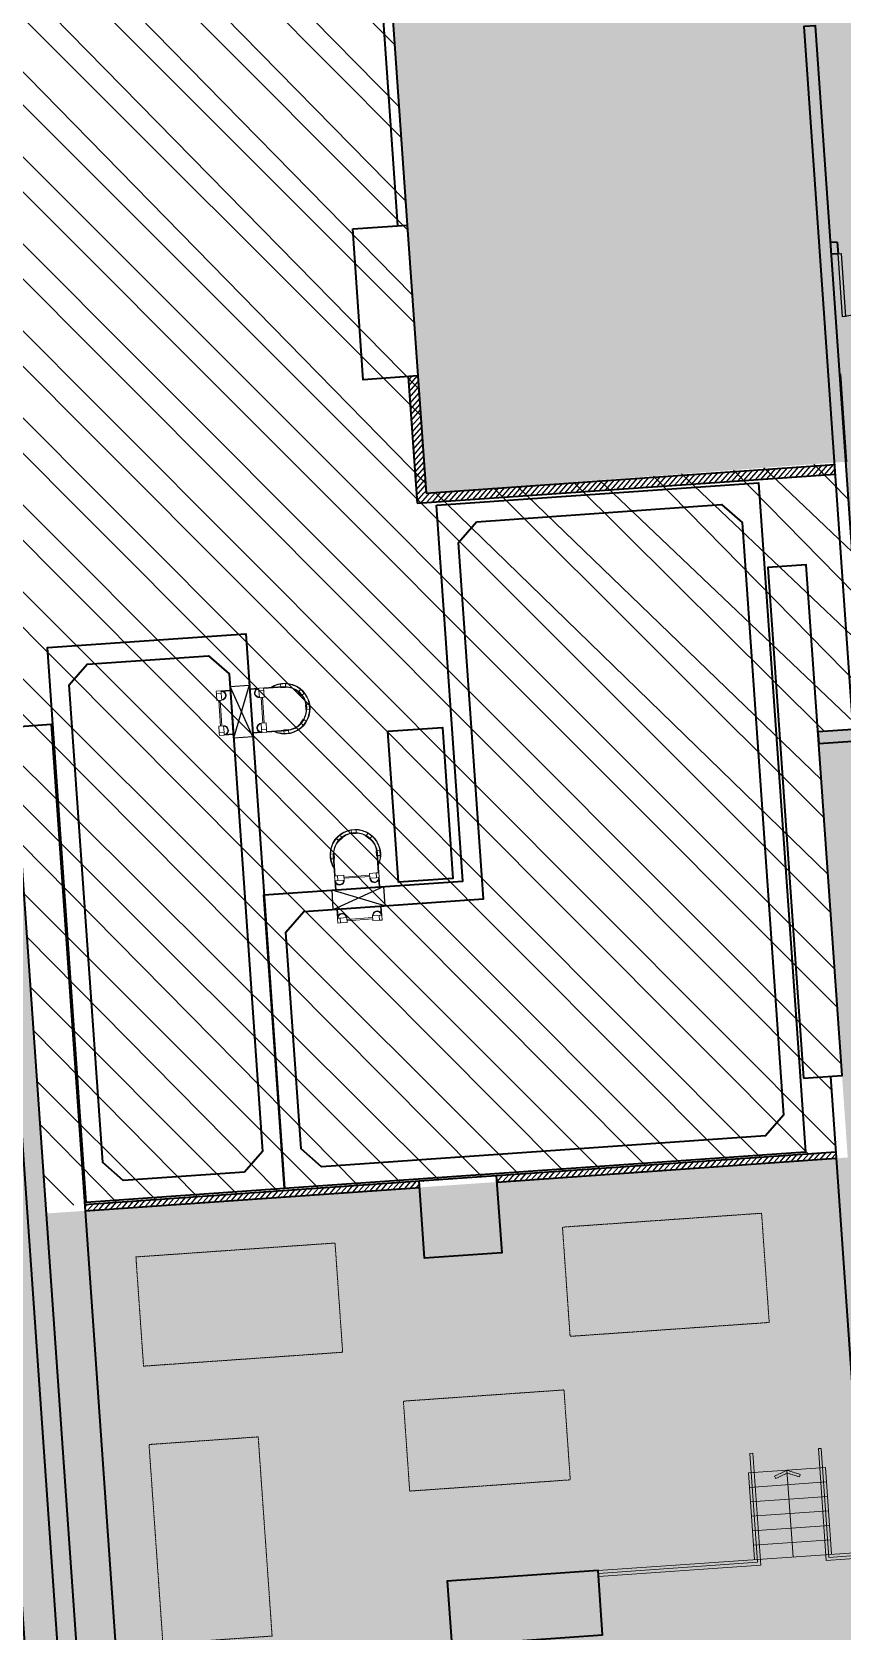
# Model space of a CAD drawing. Header units: millimetres. Extents: x 834311283 to 834708468, y 817882832 to 818197366.
# Drawn here: x 834579877 to 834592458, y 818009265 to 818034095 of the extents above; entities that cross this region are included whole.
import ezdxf

# ---------------------------------------------------------------- set-up
doc = ezdxf.new("R2010")
doc.units = ezdxf.units.MM
doc.header["$LTSCALE"] = 3
doc.linetypes.add('ACAD_ISO04W033', pattern=[10, 8, -1, 0, -1])
doc.linetypes.add('DASHED2', pattern=[0.375, 0.25, -0.125])
for name, color, linetype in [('BD-CB-SOLID-DH', 251, 'Continuous'), ('Hatch (CARR)', 252, 'Continuous'), ('UAJ-00XREF', 7, 'Continuous'), ('WSP-FS', 1, 'Continuous')]:
    doc.layers.add(name, color=color, linetype=linetype)
for name, color, linetype, lineweight in [('F-AFFFEQM', 6, 'Continuous', 9), ('Hatch (LTC&CB)', 252, 'Continuous', 35), ('UAJ-22INWA', 6, 'Continuous', 35), ('UAJ-22INWA-bw', 3, 'Continuous', 35), ('UAJ-22INWA-h', 251, 'Continuous', 9), ('UAJ-22INWA-rc', 6, 'Continuous', 35), ('UAJ-23FLOR-a', 1, 'Continuous', 13), ('UAJ-23FLOR-h', 251, 'Continuous', 9), ('UAJ-24STAI-a', 9, 'Continuous', 13), ('UAJ-24STAI-RAIL', 1, 'Continuous', 13), ('UAJ-24STAI-x', 9, 'ACAD_ISO04W033', 5), ('UAJ-28STRU', 6, 'Continuous', 35), ('UAJ-32INFR', 7, 'Continuous', 25)]:
    doc.layers.add(name, color=color, linetype=linetype, lineweight=lineweight)
doc.layers.add('UAJ-22INWA-$', color=32, linetype='Continuous', plot=False)
pattern_1 = [(48.99357569662827, (833573439.664471, 817701771.387095), (-47.91938693337313, 41.66512157584167), [])]

# ---------------------------------------------------------------- blocks, each defined once
blk = doc.blocks.new('Cat Ladder 2')
at = {"layer": 'F-AFFFEQM'}
for p, q in [((-276.770026922226, 794.5337285995483), (-219.3122853040695, 842.7375452518463)), ((-276.770026922226, 794.5337285995483), (-248.0481839179993, 760.298011302948)), ((-244.634149312973, 756.228567481041), (-187.1764079332352, 804.4323842525482)), ((-239.4924086332321, 750.0997418165207), (-244.634149312973, 756.228567481041)), ((-182.0346674919128, 798.3035578727722), (-239.4924086332321, 750.0997418165207)), ((-190.2007271051407, 808.0372970104218), (-219.3122853040695, 842.7375452518463)), ((-187.1764079332352, 804.4323842525482), (-182.0346676111221, 798.3035578727722)), ((-37.42218518257141, 850.9232212305069), (-37.42145383358002, 858.9232212305069)), ((37.57781445980072, 850.9163625240326), (-37.42218554019928, 850.9232213497162)), ((-37.42145383358002, 858.9232212305069), (37.5785459280014, 858.9163626432419)), ((-37.4168815612793, 908.9232205152512), (-37.42095184326172, 864.4107618331909)), ((-37.4168815612793, 908.9232205152512), (37.58311820030212, 908.9163624048233)), ((37.5785459280014, 858.9163626432419), (37.57781422138214, 850.9163625240326)), ((37.57904779911041, 864.4039032459259), (37.58311820030212, 908.9163624048233)), ((182.204013466835, 798.2548090219498), (187.3473943471909, 804.3822582960129)), ((239.6488502025604, 750.035614490509), (182.2040135860443, 798.2548092603683)), ((187.3473943471909, 804.3822585344315), (244.7922310829163, 756.1630634069443)), ((219.4935240745544, 842.6788160800934), (190.3733228445053, 807.9871295690536)), ((219.4935240745544, 842.6788160800934), (276.9383609294891, 794.4596213102341)), ((244.7922310829163, 756.1630636453629), (239.6488502025604, 750.035614490509)), ((248.2086354494095, 760.233118891716), (276.9383609294891, 794.4596213102341)), ((-386.181090593338, 485.4551130533218), (-386.1742318868637, 560.455112695694)), ((-340.5051127672195, 560.4509365558624), (-385.9799991846085, 560.4550948143005)), ((-344.0312519073486, -0.00655055046081543), (-343.9834288358688, 522.9512541294098)), ((-335.9834287166595, 522.9505227804184), (-336.0113204717636, 217.950523853302)), ((-335.9868577718735, 485.450523018837), (-335.9799996614456, 560.4505227804184)), ((-335.9799996614456, 560.4505228996277), (-325.9800000190735, 560.4496079683304)), ((-325.9799997806549, 560.449608206749), (-325.9868582487106, 485.4496080875397)), ((328.0443892478943, 485.3897988796234), (328.0512480735779, 560.3897985219955)), ((328.0512480735779, 560.3897985219955), (336.0512479543686, 560.3890668153763)), ((336.0512475967407, 560.3890670537949), (336.0443894863129, 485.3890672922134)), ((336.0511764287949, 217.8890655040741), (336.0790685415268, 522.8890639543533)), ((386.0512473583221, 560.384494304657), (340.6076108217239, 560.3886501789093)), ((344.0790685415268, 522.8883326053619), (344.0312449932098, -0.06945586204528809)), ((386.0512473583221, 560.384494304657), (386.0443888902664, 485.3844946622849)), ((-385.9868580102921, 485.4550949335098), (-343.9868583679199, 485.4512544870377)), ((-325.9868582487106, 485.4496080875397), (-335.9868581295013, 485.4505227804184)), ((336.0443893671036, 485.3890671730042), (328.0443890094757, 485.3897987604141)), ((344.0756392478943, 485.3883326053619), (386.0443888902664, 485.3844946622849)), ((-336.0181790590286, 142.9505242109299), (-336.0312516689301, -0.007282137870788574)), ((-301.5869286060333, 142.9473754167557), (-336.01817882061, 142.9505242109299)), ((-336.0113203525543, 217.9505236148834), (-301.5800704956055, 217.9473748207092)), ((-301.5800704956055, 217.9473748207092), (-301.5869288444519, 142.9473754167557)), ((-301.5869286060333, 142.9473754167557), (-199.9869294166565, 142.9380843639374)), ((-199.9800708293915, 217.9380838871002), (-301.5800704956055, 217.9473748207092)), ((-199.9800708293915, 217.9380838871002), (-199.9869294166565, 142.9380843639374)), ((200.0155843496323, 170.401505112648), (-199.9844146966934, 170.4380841255188)), ((-199.9825854301453, 190.4380838871002), (200.0174126625061, 190.4015057086945)), ((200.0199275016785, 217.9015052318573), (200.0130690336227, 142.9015055894852)), ((200.0130690336227, 142.9015055894852), (301.6130686998367, 142.8922142982483)), ((301.6199266910553, 217.8922144174576), (200.0199273824692, 217.901505112648)), ((301.6130686998367, 142.892214179039), (301.6199269294739, 217.8922142982483)), ((336.0443185567856, 142.8890657424927), (301.6130686998367, 142.8922142982483)), ((301.6199266910553, 217.8922144174576), (336.0511764287949, 217.8890652656555)), ((336.0312453508377, -0.0687246322631836), (336.0443185567856, 142.8890657424927))]:
    blk.add_line(p, q, dxfattribs=at)
for centre, radius, start, end in [((0.04781985282897949, 522.919793009758), 394.0312500000248, 359.9947680751103, 209.1731078465459), ((0.04781985282897949, 522.919793009758), 386.0312500000249, 135.5889648278824, 174.4005399061273), ((0.04781985282897949, 522.919793009758), 344.0312500000013, 359.9947680751103, 179.9947680751103), ((0.04781985282897949, 522.919793009758), 336.0312500000009, 359.9947680751103, 179.9947680751103), ((0.04781985282897949, 522.919793009758), 386.0312500000246, 95.58897339781406, 124.4005554622281), ((0.04781985282897949, 522.919793009758), 386.0312500000242, 55.58413502302645, 84.4005535013234), ((0.04781985282897949, 522.919793009758), 386.0312500000245, 5.588959802374797, 44.39569525222637), ((0.04781985282897949, 522.919793009758), 394.0312500000249, 330.8164255642254, 359.9947680751103), ((0.04781985282897949, 522.919793009758), 386.031250000025, 185.5879852133779, 206.6217162091552), ((0.04781985282897949, 522.919793009758), 386.0312500000248, 333.3678005558951, 354.4015280904756), ((-271.98692882061, 142.9446686506271), 71.99999999999974, 206.0815645858609, 359.9947680751103), ((-271.98692882061, 142.9446686506271), 63.99999999999989, 179.9947680751103, 359.9947680751103), ((272.0130689144135, 142.8949213027954), 71.99999999999987, 179.9947680751103, 333.9079578957498), ((272.0130689144135, 142.8949213027954), 63.99999999999988, 179.9947680751103, 359.9947680751103)]:
    blk.add_arc(centre, radius, start, end, dxfattribs=at)
blk = doc.blocks.new('Cat Ladder 1')
at = {"layer": 'F-AFFFEQM'}
for p, q in [((-344.0312482118607, 0.03145241737365723), (-344.0511693954468, -217.9263533353806)), ((-336.0443147420883, -142.9270849227905), (-336.0312479734421, 0.03072130680084229)), ((-344.0511693954468, -217.9263533353806), (-301.6199195384979, -217.9302313327789)), ((-301.6130640506744, -142.9302318096161), (-336.0443145036697, -142.9270849227905)), ((-301.6199195384979, -217.9302313327789), (-301.613064289093, -142.9302319288254)), ((-200.0199199914932, -217.9395176172256), (-301.6199195384979, -217.9302313327789)), ((-301.6130640506744, -142.9302318096161), (-200.0130650997162, -142.9395179748535)), ((-200.0199199914932, -217.9395176172256), (-200.0130650997162, -142.9395179748535)), ((-200.0174062252045, -190.4395176172256), (199.9825918674469, -190.4760780334473)), ((199.9844205379486, -170.4760775566101), (-200.0155785083771, -170.4395176172256)), ((199.9800785779953, -217.9760776758194), (199.986933350563, -142.9760780334473)), ((301.5800775289536, -217.9853639602661), (199.980078458786, -217.9760775566101)), ((199.986933350563, -142.9760780334473), (301.586933016777, -142.9853638410568)), ((301.5869331359863, -142.9853637218475), (301.5800777673721, -217.9853639602661)), ((301.5800775289536, -217.9853639602661), (344.0113277435303, -217.9892417192459)), ((336.0181828737259, -142.988510966301), (301.586933016777, -142.9853638410568)), ((336.0312489271164, -0.03072071075439453), (336.0181828737259, -142.988510966301)), ((344.0113277435303, -217.9892416000366), (344.0312486886978, -0.03145229816436768))]:
    blk.add_line(p, q, dxfattribs=at)
for centre, radius, start, end in [((-272.013064622879, -142.9329372644424), 71.99999999999973, 359.9947544147321, 153.9079578957498), ((-272.013064622879, -142.9329372644424), 63.99999999999988, 359.9947544147321, 179.9947544147321), ((271.9869332313538, -142.9826587438583), 71.99999999999986, 26.08156458586095, 179.9947544147321), ((271.9869332313538, -142.9826587438583), 63.99999999999986, 359.9947544147321, 179.9947544147321)]:
    blk.add_arc(centre, radius, start, end, dxfattribs=at)
blk = doc.blocks.new('*U191')
at = {"layer": 'UAJ-22INWA-h'}
h = blk.add_hatch(dxfattribs=at)
h.set_pattern_fill('DOTS', color=256, scale=60)
h.set_pattern_definition([(0, (249.940544872455, 95716.47465462527), (47.625, 95.25), [0, -95.25])])
h.paths.add_polyline_path([(-4.695737317206294e-06, 38890.69591415164), (-6.317584308135338e-06, 56495.7341417502), (299.9999917750671, 56495.73414157139), (299.9999938737513, 38890.69591433046)])
for p, q in [((-4.564607098985761e-06, 39190.69591912935), (-6.484477463886923e-06, 56795.73666466849)), ((299.9999918495728, 56495.73414162341), (299.9999938588501, 38890.69458802476))]:
    blk.add_line(p, q, dxfattribs=at)
blk = doc.blocks.new('GBP-LB02_LEV-6.53')
at = {"layer": 'BD-CB-SOLID-DH'}
h = blk.add_hatch(dxfattribs=at)
h.set_pattern_fill('ANSI31', color=256, scale=20)
h.set_pattern_definition(pattern_1)
h.paths.add_polyline_path([(834585870.1337177, 818028753.4272356), (834585720.2896636, 818028742.951988), (834585847.3421698, 818026925.5190144), (834585996.9768958, 818026935.9796289)])
h = blk.add_hatch(dxfattribs=at)
h.set_pattern_fill('ANSI31', color=256, scale=20)
h.set_pattern_definition(pattern_1)
h.paths.add_polyline_path([(834592341.2217395, 818027379.4909974), (834585847.3421532, 818026925.519025), (834585857.802773, 818026775.8842087), (834592351.6823598, 818027229.8561947)])
h = blk.add_hatch(dxfattribs=at)
h.set_pattern_fill('ANSI31', color=256, scale=20)
h.set_pattern_definition(pattern_1)
h.paths.add_polyline_path([(834592367.6160563, 818016605.8029208), (834592360.642309, 818016705.5594633), (834587087.8538464, 818016336.9511226), (834587094.8275936, 818016237.1945801)])
h = blk.add_hatch(dxfattribs=at)
h.set_pattern_fill('ANSI31', color=256, scale=20)
h.set_pattern_definition(pattern_1)
h.paths.add_polyline_path([(834585898.6751866, 818016153.5743549), (834585891.701436, 818016253.3308877), (834580695.1200686, 818015890.0500077), (834580702.0938159, 818015790.2934701)])
at = {"layer": 'UAJ-23FLOR-h'}
h = blk.add_hatch(dxfattribs=at)
h.set_pattern_fill('EARTH', color=256, scale=180, angle=45)
h.set_pattern_definition([(48.99890852994428, (833819452.4835471, 817786003.3590384), (-112.7268621600291, 1612.510668041472), [1143, -1143]), (48.99890852994428, (833819129.0015101, 817786284.568502), (-112.7268621600291, 1612.510668041472), [1143, -1143]), (48.99890852994428, (833818805.5194733, 817786565.7779655), (-112.7268621600291, 1612.510668041472), [1143, -1143]), (138.9989085299443, (833818791.4286155, 817786767.341799), (-1612.510668041472, -112.7268621600291), [1143, -1143]), (138.9989085299443, (833819072.638079, 817787090.823836), (-1612.510668041472, -112.7268621600291), [1143, -1143]), (138.9989085299443, (833819353.8475426, 817787414.3058729), (-1612.510668041472, -112.7268621600291), [1143, -1143])])
h.paths.add_polyline_path([(834607546.489914, 818192773.8916651), (834673232.9368618, 818197365.8780692), (834691373.7887626, 817937868.569913), (834685588.4607487, 817937127.6430434), (834685105.737498, 817940896.857602), (834650587.6674813, 817936476.1289068), (834651070.3907301, 817932706.9143615), (834551919.0352749, 817920008.601796), (834482026.6875536, 817893354.505612), (834383075.7475835, 817886437.076049), (834441506.4995006, 817949096.3580177), (834458453.7500002, 817967379.2999998), (834478637.6000003, 817989841.6999999), (834483448.3000003, 817995421.2999997), (834489786.8000002, 818002934.0999999), (834500656.3000004, 818016266.1), (834508244.2000003, 818025929.9), (834515683.5000002, 818035708.4999999), (834523692.1500002, 818046595.75), (834532219.3000002, 818058623.75), (834546606.4000003, 818080041.6), (834556456.7000003, 818095618.3000001), (834568418.3000003, 818115665.3), (834578621.5500003, 818133890.65), (834588349.1000003, 818152374.5), (834599172.5000002, 818174435.3000001)])
h.paths.add_polyline_path([(834640304.9205754, 818055632.724982), (834646290.8670971, 818056051.8197085), (834642791.68405, 818105910.8518904), (834636806.9000093, 818105492.4693737), (834634251.8150861, 818142031.4177986), (834610016.1973183, 818140337.1580075), (834609788.3040171, 818143597.0764725), (834587768.8782567, 818140310.2094649), (834567220.9581476, 818104369.6835257), (834565437.03285, 818101393.3793707), (834564610.1881045, 818100023.5882319), (834562784.5789996, 818096938.6312524), (834556654.2675333, 818087090.8253415), (834555720.087261, 818085606.747942), (834554860.1115384, 818084257.5104698), (834550875.6697745, 818078006.2196822), (834545204.9353101, 818069586.3739132), (834542258.3943995, 818065225.6315111), (834541362.7922996, 818063899.7744757), (834537651.0516131, 818058368.7728037), (834531077.6581107, 818048811.4306496), (834524249.2454296, 818039614.411969), (834520784.8111324, 818034888.8899139), (834515055.3396788, 818027075.672479), (834507323.9410119, 818017200.0913588), (834503054.2627076, 818011761.6223992), (834508701.854493, 817930984.42202), (834535271.705267, 817933687.1625333), (834599034.8614085, 817940173.2834697), (834631909.3504056, 817943517.3124893), (834645776.1065576, 817944927.9001964), (834645137.4445837, 817954063.3931775), (834645032.8383249, 817955559.7412419), (834644307.9897524, 817965928.697765), (834644203.3835472, 817967425.0458288), (834643505.5806562, 817977406.6319067), (834643400.9743955, 817978902.9799666), (834642523.6623843, 817991452.5625781), (834642419.056123, 817992948.9106454), (834641155.0647764, 818011283.8032656), (834643398.9266214, 818011440.903013)], flags=16)
h.paths.add_polyline_path([(834450838.26049, 817950881.8800887), (834498826.0982957, 817954236.5978773), (834500064.56546, 817936519.6245999), (834506621.1639228, 817936977.9811146), (834507095.3787206, 817930194.5365381), (834500538.7478187, 817929736.1777552), (834500559.3027261, 817929436.8825322), (834452571.8298296, 817926082.1901612)], flags=16)
at = {"layer": 'UAJ-24STAI-x'}
blk.add_hatch(color=256, dxfattribs=at).paths.add_polyline_path([(834591808.7694138, 818011696.0214827), (834591603.6834711, 818011761.8983076), (834591409.7406677, 818011668.1636341), (834591427.1467596, 818011632.1493596), (834591606.6838533, 818011718.9215964), (834591796.5363946, 818011657.9379793)])
at = {"layer": 'UAJ-22INWA', "elevation": -2.739601847561594e-09, "flags": 128}
for points in [[(834586160.5594759, 818026746.9271923), (834591163.0786271, 818027096.6416457), (834591889.0766913, 818016698.7496235), (834583798.6067829, 818016133.9204404), (834583480.1563978, 818020695.3228871), (834586568.5199405, 818020911.2231836)], [(834586780.0199442, 818026489.500061), (834590585.460641, 818026755.52955), (834590905.6514958, 818026477.1811775), (834591548.0182772, 818017276.3993511), (834591269.6401455, 818016956.2344081), (834584376.2565156, 818016474.9787728), (834584056.0915701, 818016753.3569454), (834583820.8439409, 818020117.6752213), (834584099.1923133, 818020437.8660761), (834586888.7107952, 818020632.874811), (834586501.6715716, 818026169.3092062)]]:
    blk.add_lwpolyline(points, close=True, dxfattribs=at)
at = {"layer": 'UAJ-22INWA', "flags": 128}
for points in [[(834583798.6071692, 818016133.9149199), (834580717.8766818, 818015918.8363725), (834580116.369393, 818024534.6733967), (834583197.1046154, 818024749.6847317), (834583455.6585522, 818021046.2238008), (834583455.6622739, 818021046.170497)], [(834583179.1706625, 818016391.3997067), (834581295.5264142, 818016259.8947047), (834580975.3614663, 818016538.2728777), (834580457.4281846, 818023957.0171336), (834580735.8068117, 818024277.1755506), (834582619.45397, 818024408.6394584), (834582939.6193726, 818024130.2547555), (834583156.3869925, 818021025.3304145), (834583156.3907728, 818021025.2762585), (834583457.5488367, 818016711.564653)]]:
    blk.add_lwpolyline(points, close=True, dxfattribs=at)
at = {"layer": 'UAJ-22INWA-bw'}
for p, q in [((834585092.6497016, 818037721.0402157), (834585556.2974477, 818031087.2230102)), ((834585242.2908067, 818037731.5012758, 1.1550814446821e-09), (834585706.0805129, 818031097.6939942, -1.583833491875658e-09)), ((834585720.2896637, 818028742.9519881, 9.174561431723624e-08), (834585857.802773, 818026775.8842058)), ((834585870.1337177, 818028753.4272357, 1.220268073221283e-07), (834585996.9768962, 818026935.9796288)), ((834585996.976896, 818026935.9796314), (834592341.2217394, 818027379.4909974)), ((834585857.8027729, 818026775.8842086), (834592351.6823599, 818027229.8561903)), ((834592278.7457517, 818017877.0555173), (834592880.8024181, 818009264.8863026))]:
    blk.add_line(p, q, dxfattribs=at)
at = {"layer": 'UAJ-22INWA-rc'}
for p, q in [((834587088.7798905, 818016337.0158556), (834592360.6423095, 818016705.5594631)), ((834587095.7536411, 818016237.259318), (834592367.6160568, 818016605.8029252)), ((834580695.1200686, 818015890.0500076), (834585901.9007603, 818016254.0439035)), ((834580702.0938157, 818015790.2934699), (834585898.7018951, 818016153.576222)), ((834585952.3706024, 818016257.5721323), (834585956.0911928, 818016257.8322303))]:
    blk.add_line(p, q, dxfattribs=at)
blk.add_lwpolyline([(834592806.728719, 818023278.223179), (834592043.7580863, 818034192.2084942), (834591864.1963178, 818034179.6557542), (834592627.1670638, 818023265.6704421), (834592085.1543832, 818023227.7822833), (834592097.7247996, 818023048.2179267), (834592919.0381147, 818023105.6351657), (834592906.4854492, 818023285.1958003)], close=True, dxfattribs=at)
at = {"layer": 'UAJ-23FLOR-a', "linetype": 'DASHED2', "ltscale": 4, "flags": 128}
for points in [[(834588116.4608617, 818015536.1224638), (834591208.9336447, 818015752.02079), (834591327.3295009, 818014056.1486187), (834588234.8567182, 818013840.2502925)], [(834581491.887913, 818015073.7604347), (834584584.3606961, 818015289.6587608), (834584702.7565522, 818013593.7865897), (834581610.2837692, 818013377.8882635)], [(834585646.2287898, 818012834.4542086), (834588140.1584532, 818013008.565762), (834588237.6609232, 818011611.9651502), (834585743.7312597, 818011437.853597)], [(834581695.1339315, 818012160.8692095), (834583391.0061028, 818012279.265066), (834583606.9044291, 818009186.792283), (834581911.0322578, 818009068.3964266)]]:
    blk.add_lwpolyline(points, close=True, dxfattribs=at)
at = {"layer": 'UAJ-24STAI-a'}
for p, q in [((834592202.0973526, 818011803.7320287), (834591005.0188979, 818011720.0470622)), ((834591005.0188979, 818011720.0470622), (834591099.1644815, 818010373.3338007)), ((834591697.7037091, 818010415.1762837), (834591603.683471, 818011761.8983078)), ((834592202.0973526, 818011803.7320287), (834592296.2429364, 818010457.0187649)), ((834592217.7882825, 818011579.2798184), (834591020.7098294, 818011495.594852)), ((834592233.4792137, 818011354.8276082), (834591036.4007607, 818011271.1426418)), ((834592249.1701449, 818011130.375398), (834591052.0916919, 818011046.6904316)), ((834592264.8610761, 818010905.9231879), (834591067.782623, 818010822.2382214)), ((834592280.5520073, 818010681.4709777), (834591083.4735543, 818010597.7860112)), ((834592795.0256256, 818010491.8875031), (834588670.3670541, 818010203.5422298))]:
    blk.add_line(p, q, dxfattribs=at)
at = {"layer": 'UAJ-24STAI-RAIL'}
for p, q in [((834591073.8785412, 818012025.5930504), (834591028.9880992, 818012022.4548641)), ((834591028.9880992, 818012022.4548641), (834591147.19311, 818010331.5815448)), ((834591073.8785412, 818012025.5930504), (834591195.2217382, 818010289.8292891)), ((834592136.2856714, 818012099.8634564), (834592091.3952292, 818012096.7252702)), ((834592091.3952292, 818012096.7252702), (834592212.7384259, 818010360.9615107)), ((834592136.2856714, 818012099.8634564), (834592254.4906819, 818010408.9901389)), ((834592801.3019979, 818010402.106619), (834592212.7384259, 818010360.9615107)), ((834592798.1638118, 818010446.997061), (834592254.4906819, 818010408.9901389)), ((834591147.19311, 818010331.5815448), (834588673.5052404, 818010158.6517878)), ((834591195.2217382, 818010289.8292891), (834588676.6434263, 818010113.7613456))]:
    blk.add_line(p, q, dxfattribs=at)
at = {"layer": 'UAJ-24STAI-x'}
blk.add_lwpolyline([(834591808.7694138, 818011696.0214827), (834591603.6834711, 818011761.8983076), (834591409.7406677, 818011668.1636341), (834591427.1467596, 818011632.1493596), (834591606.6838533, 818011718.9215964), (834591796.5363946, 818011657.9379793)], close=True, dxfattribs=at)
at = {"layer": 'WSP-FS'}
for p, q in [((834583308.631228, 818023152.205846), (834582953.6439713, 818023929.3699522)), ((834583252.915531, 818023950.2633387), (834583009.3596691, 818023131.3124604)), ((834584557.6078883, 818020470.9607706), (834585336.215521, 818020825.0756539)), ((834585355.6675382, 818020526.5197548), (834584538.1721056, 818020769.2862989))]:
    blk.add_line(p, q, dxfattribs=at)
for points in [[(834583252.915531, 818023950.2633387), (834583308.631228, 818023152.205846), (834583009.3596691, 818023131.3124604), (834582953.6439713, 818023929.3699522)], [(834585355.6675382, 818020526.5197548), (834584557.6078883, 818020470.9607706), (834584538.1721056, 818020769.2862989), (834585336.215521, 818020825.0756539)]]:
    blk.add_lwpolyline(points, close=True, dxfattribs=at)
at = {"layer": 'F-AFFFEQM'}
for name, p, rotation in [('Cat Ladder 1', (834582981.5263447, 818023530.4310378), 273.9935756682119), ('Cat Ladder 2', (834583280.8408527, 818023551.2549255), 273.993575667641), ('Cat Ladder 2', (834584936.441433, 818020797.1664755), 4.004146711973011), ('Cat Ladder 1', (834584957.2246006, 818020498.8456829), 3.998877345479281)]:
    blk.add_blockref(name, p, dxfattribs=dict(at, rotation=rotation))
at = {"layer": 'UAJ-22INWA', "xscale": -1, "rotation": 3.998908856287882}
blk.add_blockref('*U191', (834583578.1534436, 817966045.7803961), dxfattribs=at)
blk = doc.blocks.new('GBP-STR-B02-L1')
at = {"layer": 'UAJ-28STRU', "ltscale": 2, "flags": 128}
blk.add_lwpolyline([(834582936.437786, 817991338.5337942), (834581966.0321537, 818005219.4224925), (834580845.1000445, 818005141.0615385), (834579617.3152074, 818022703.8857473), (834578992.6289035, 818022660.2153839), (834577334.100586, 818046384.8786275), (834577932.6390269, 818046426.7219222), (834579549.325967, 818023300.5916351), (834580174.0122709, 818023344.2619985), (834581401.8207301, 818005781.4433678), (834582522.790092, 818005859.8077227), (834583535.0132738, 817991380.3788147)], dxfattribs=at)
at = {"layer": 'UAJ-28STRU', "elevation": -1.583833491875658e-09}
blk.add_lwpolyline([(834584858.1107117, 818031038.4143755), (834585706.0412791, 818031097.6912496), (834585869.9244064, 818028753.4126016), (834585021.9938396, 818028694.1357238)], close=True, dxfattribs=at)
at = {"layer": 'UAJ-28STRU'}
for points in [[(834591859.7680101, 818017847.7657584), (834592458.3072375, 818017889.6082406), (834591903.9465225, 818025820.0684961), (834591305.4072951, 818025778.2260139)], [(834585403.5845592, 818023235.6426306), (834586251.5151385, 818023294.919371), (834586415.3982582, 818020950.6408583), (834585567.4676881, 818020891.3639822)], [(834585891.7401713, 818016253.3334768), (834587088.8186265, 818016337.018441), (834587172.5035911, 818015139.9399863), (834585975.4251356, 818015056.2550216)]]:
    blk.add_lwpolyline(points, close=True, dxfattribs=at)
at = {"layer": 'UAJ-28STRU', "ltscale": 2, "flags": 128}
blk.add_lwpolyline([(834586395.8258837, 818009042.0937997), (834588740.1045243, 818009205.976855), (834588670.3670539, 818010203.542234), (834586326.0884134, 818010039.6591785)], close=True, dxfattribs=at)
blk = doc.blocks.new('*U486')
at = {"layer": 'UAJ-22INWA'}
for p, q in [((500.0061022214624, 13265.94912751807), (500.0061042456416, -4339.098716362206)), ((6.662724558858715e-07, -4839.101062807781), (-1.298302243526522e-06, 13015.94780212616))]:
    blk.add_line(p, q, dxfattribs=at)
at = {"layer": 'UAJ-22INWA-$'}
blk.add_lwpolyline([(5.172608439352189e-07, -4839.101062722713), (-1.164191871794173e-06, 13265.94912791107), (500.0061021469566, 13265.94912752627), (500.0061043052465, -4839.101062749887)], close=True, dxfattribs=at)
blk = doc.blocks.new('GBP-STR-B02-L2')
at = {"layer": 'UAJ-22INWA', "xscale": -1, "rotation": 3.998908856287882}
blk.add_blockref('*U191', (834583578.153496, 817966045.7796527), dxfattribs=at)
at = {"layer": 'UAJ-22INWA', "rotation": 3.998908525846263}
blk.add_blockref('*U486', (834579765.3643413, 818009114.5264316), dxfattribs=at)
blk = doc.blocks.new('DL-980')
at = {"color": 1}
blk.add_lwpolyline([(49.99999988079071, 0), (49.99999988079071, 980), (-1.192092895507812e-07, 980.0000001192093), (-1.192092895507812e-07, 0)], close=True, dxfattribs=at)
at = {"color": 8}
blk.add_arc((-1.192092895507812e-07, 0), 979.9999999999997, 0, 90, dxfattribs=at)
blk = doc.blocks.new('GBP-P32-LB02_LEV-6.53')
at = {"layer": 'UAJ-22INWA-rc'}
for p, q in [((834592383.998364, 818030830.8514907), (834592284.2418262, 818030823.8777438)), ((834592383.998364, 818030830.8514905), (834592396.5511087, 818030651.2897226)), ((834592396.5511086, 818030651.2897223), (834592296.7945709, 818030644.3159754)), ((834592427.1819172, 818028779.1806685), (834592522.0248767, 818027422.4917533))]:
    blk.add_line(p, q, dxfattribs=at)
at = {"layer": 'UAJ-32INFR', "xscale": -1, "rotation": 183.9989086408417}
blk.add_blockref('DL-980', (834592396.5511088, 818030651.2897226), dxfattribs=at)

msp = doc.modelspace()

# ---------------------------------------------------------------- hatches: boundary and pattern name
at = {"layer": 'Hatch (CARR)'}
h = msp.add_hatch(dxfattribs=at)
h.set_pattern_fill('ANSI32', color=256, scale=100, angle=90)
h.set_pattern_definition([(135, (0, 0), (-673.5192090801866, -673.5192090801866), []), (135, (2.749411666127753e-14, 449.013), (-673.5192090801866, -673.5192090801866), [])])
h.paths.add_polyline_path([(834599172.2510185, 818035180.1486524), (834593959.9586673, 818034815.7694436), (834593861.2626673, 818036227.3240664), (834591912.7381847, 818036091.1055124), (834591602.3474104, 818040531.8669494), (834585078.4040407, 818040075.7796683), (834585996.9774617, 818026935.9796711), (834592517.0387259, 818027422.1199822), (834592806.728832, 818023278.2231869), (834592085.1720549, 818023227.7796949), (834592458.3072497, 818017889.6082431), (834592278.7457517, 818017877.0555173), (834592360.6423095, 818016705.5594631), (834592172.4835542, 818016692.4057232), (834591851.4342595, 818016669.9619164), (834580096.5919983, 818015848.2083055), (834579617.3731202, 818022703.2341712), (834578992.6807954, 818022659.5633891), (834577313.5740992, 818046678.5227253), (834573647.9243163, 818046437.2544305), (834571653.8691905, 818046282.5412154), (834552827.7991648, 818044966.8301649), (834552353.6059248, 818051749.9663502), (834556214.7266442, 818052019.892559), (834555944.611415, 818055883.77809), (834562743.0786421, 818056359.0430883), (834562614.0644405, 818058204.538425), (834583305.6568365, 818059651.0400388), (834583654.2497317, 818054664.9385744), (834585643.4070015, 818054804.0289356), (834585818.1044446, 818052305.0562044), (834583383.308418, 818052134.8452898), (834584120.3846432, 818041591.0777498), (834591038.3419254, 818042074.6960176), (834591038.015082, 818042079.3713813), (834598753.8896163, 818042618.7705066), (834599052.6832131, 818038324.4654773), (834598952.926676, 818038317.4917307)])
at = {"layer": 'Hatch (LTC&CB)'}
h = msp.add_hatch(color=256, dxfattribs=at)
h.dxf.hatch_style = 1
h.paths.add_polyline_path([(834559573.4371741, 818078677.8399037), (834559695.0756814, 818078866.3139815), (834553942.1014596, 818082817.2111235), (834550875.6736776, 818078006.2157004), (834545204.9392027, 818069586.3699163), (834541362.7955292, 818063899.7709482), (834537651.0555159, 818058368.7688218), (834531077.4654778, 818048811.1409165), (834524249.9406248, 818039613.5606796), (834520784.6588076, 818034889.0016383), (834514978.221307, 818026972.1957152), (834507323.8989643, 818017200.7446709), (834503054.262707, 818011761.6223993), (834508701.8544925, 817930984.4220201), (834645776.1065571, 817944927.9001966), (834645087.2963749, 817954780.900776), (834632967.232029, 817953933.6153294), (834631478.2610402, 817953723.487452), (834621964.2149237, 817953058.3826838), (834621522.3774838, 817959378.6828537), (834622806.1565553, 817959468.4288538), (834618963.4832495, 818014436.2860692), (834612647.1381927, 818019927.2116815), (834608843.876658, 818019661.6306973), (834608946.3383887, 818018195.4174135), (834608677.0481988, 818018176.5919555), (834608902.285401, 818014954.454745), (834601170.2576475, 818014413.942529), (834600936.6512012, 818017755.7659361), (834599410.3688987, 818017649.0728703), (834599319.7422287, 818018970.7371502), (834594177.1680617, 818018611.2319504), (834593966.5653642, 818021623.8154658), (834594708.1177104, 818021675.6454707), (834594587.3647605, 818023402.6788216), (834592085.172055, 818023227.7796949), (834592547.1778132, 818016618.355669), (834580103.5568867, 818015748.451149), (834579617.3731202, 818022703.2341713), (834578992.6807954, 818022659.5633892), (834577313.5740993, 818046678.5227253), (834552648.1772562, 818044954.2785891), (834552163.5868412, 818051887.0528865), (834556024.7042569, 818052156.9746287), (834555752.4969037, 818056050.7871158), (834562550.9641379, 818056526.0521065), (834562440.0816244, 818058112.1810652), (834556519.4718986, 818057698.2850455), (834555494.6509069, 818072357.9211797)])
for points in [[(834607938.2542744, 818039498.5624678), (834606920.7375878, 818039427.430248), (834606908.1848431, 818039606.9920161), (834606908.1856178, 818039606.9923342), (834606908.1859505, 818039606.9875736), (834606554.0491335, 818039582.235214), (834606641.3312417, 818038333.7011199), (834604465.7894558, 818038181.6140642), (834604483.1964995, 818037931.8237323), (834604034.3540351, 818037900.8432785), (834603820.2600008, 818040963.3689901), (834598892.2523967, 818040618.8634667), (834599052.6832131, 818038324.4654772), (834598952.926676, 818038317.4917307), (834599172.2510186, 818035180.1486522), (834593959.9586673, 818034815.7694436), (834593861.2714828, 818036227.3246828), (834591912.7381847, 818036091.1055124), (834592180.984504, 818032229.236219), (834592806.728832, 818023278.2231869), (834594587.3647605, 818023402.6788216), (834594485.2850488, 818024863.1735814), (834597338.3220323, 818025062.6227474), (834597070.3558133, 818028895.7677108), (834598317.3471706, 818028982.94197), (834598448.6279596, 818027105.0251507), (834601740.2894089, 818027335.1375309), (834601680.070806, 818028205.2877578), (834605151.8679795, 818028447.9930068), (834605032.1639079, 818030151.5614575), (834608573.521003, 818030399.1294786)], [(834591602.348357, 818040531.8534086), (834585078.4040406, 818040075.7796682), (834585996.9768962, 818026935.9796288), (834592522.0248768, 818027422.4917531)]]:
    msp.add_hatch(color=256, dxfattribs=at).paths.add_polyline_path(points)

# ---------------------------------------------------------------- block references
msp.add_blockref('GBP-P32-LB02_LEV-6.53', (0, 0))
at = {"layer": 'UAJ-00XREF'}
for name in ['GBP-LB02_LEV-6.53', 'GBP-STR-B02-L1', 'GBP-STR-B02-L2']:
    msp.add_blockref(name, (0, 0), dxfattribs=at)

doc.saveas('drawing.dxf')
